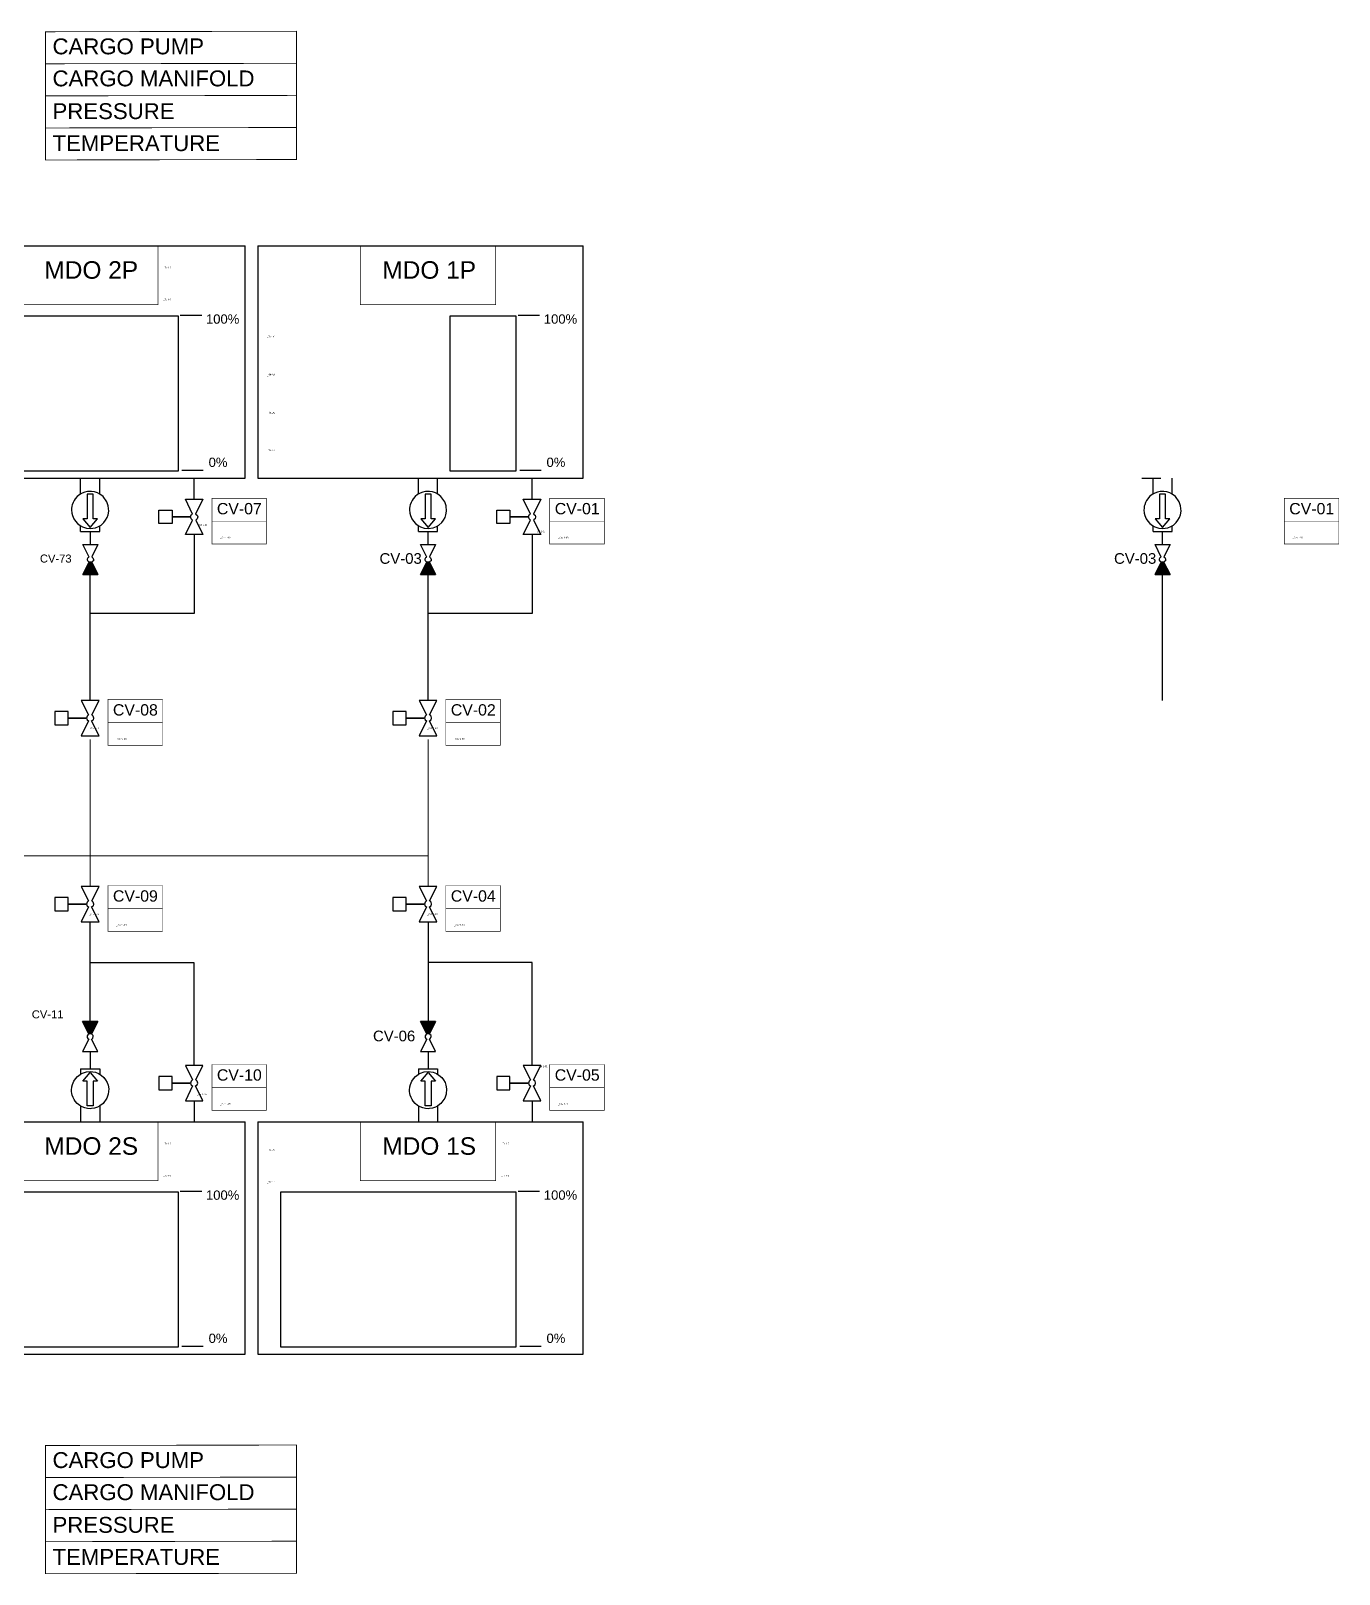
# Model space of a CAD drawing. Header units: millimetres. Extents: x 14456 to 25181, y 36625 to 39656.
# Drawn here: x 23219 to 25181, y 36763 to 39076 of the extents above; entities that cross this region are included whole.
import ezdxf

# ---------------------------------------------------------------- set-up
doc = ezdxf.new("R2010")
doc.units = ezdxf.units.MM
for name, color, linetype in [('Ballast', 80, 'Continuous'), ('Control valve', 11, 'Continuous'), ('Free values', 211, 'Continuous'), ('Graph', 230, 'Continuous'), ('graph bar 5', 191, 'Continuous'), ('LSHFO lines', 50, 'Continuous'), ('MDO lines', 130, 'Continuous'), ('Objects not controlled', 40, 'Continuous'), ('Pumps', 130, 'Continuous'), ('Side tanks', 120, 'Continuous'), ('TEKST', 7, 'Continuous')]:
    doc.layers.add(name, color=color, linetype=linetype)
doc.styles.add('Arial', font='arial.ttf', dxfattribs={"height": 50})
doc.styles.get("Standard").update_dxf_attribs({"font": 'arial.ttf'})

msp = doc.modelspace()

# ---------------------------------------------------------------- hatches: boundary and pattern name
at = {"layer": 'Objects not controlled'}
h = msp.add_hatch(dxfattribs=at)
h.set_pattern_fill('ANSI31', color=256, scale=7.2105, angle=-270)
h.set_pattern_definition([(135, (22661.503, 36704.6132), (-0.6373242, -0.6373242), [])])
h.paths.add_polyline_path([(23319.4, 38261.4), (23310.2, 38279.9), (23306.2, 38279.9), (23296.9, 38261.4)])
h = msp.add_hatch(dxfattribs=at)
h.set_pattern_fill('ANSI31', color=256, scale=7.2105, angle=-270)
h.set_pattern_definition([(135, (23167.787, 36704.6132), (-0.6373242, -0.6373242), [])])
h.paths.add_polyline_path([(23825.7, 38261.4), (23816.5, 38279.9), (23812.5, 38279.9), (23803.2, 38261.4)])
h = msp.add_hatch(dxfattribs=at)
h.set_pattern_fill('ANSI31', color=256, scale=7.2105, angle=-270)
h.set_pattern_definition([(135, (24269.2816, 36704.6132), (-0.6373242, -0.6373242), [])])
h.paths.add_polyline_path([(24927.2, 38261.4), (24918, 38279.9), (24914, 38279.9), (24904.7, 38261.4)])
h = msp.add_hatch(dxfattribs=at)
h.set_pattern_fill('ANSI31', color=256, scale=7.2105, angle=-270)
h.set_pattern_definition([(135, (22661.0675, 35319.3962), (-0.63732418, -0.63732418), [])])
h.paths.add_polyline_path([(23296.5, 37591), (23305.7, 37572.5), (23309.8, 37572.5), (23319, 37591)])
h = msp.add_hatch(dxfattribs=at)
h.set_pattern_fill('ANSI31', color=256, scale=7.2105, angle=-270)
h.set_pattern_definition([(135, (23167.787, 35319.3962), (-0.63732418, -0.63732418), [])])
h.paths.add_polyline_path([(23803.2, 37591), (23812.5, 37572.5), (23816.5, 37572.5), (23825.7, 37591)])

# ---------------------------------------------------------------- linework, layer by layer
at = {"layer": 'Control valve'}
for points in [[(23476.9, 38321.3), (23450.5, 38321.3), (23461.3, 38343), (23459.8, 38344.2), (23459.2, 38345), (23458.7, 38346.2), (23458.4, 38347.8), (23430.6, 38347.8), (23430.6, 38337.8), (23410.7, 38337.8), (23410.7, 38357.7), (23430.6, 38357.7), (23430.6, 38347.8), (23458.4, 38347.8), (23459.2, 38350.6), (23461.4, 38351.7), (23450.5, 38374.3), (23476.9, 38374.3), (23465.7, 38351.8), (23468.4, 38350.1), (23469, 38347.8), (23468.1, 38344.9), (23467.1, 38344), (23466.1, 38343)], [(23983.7, 38321.3), (23957.2, 38321.3), (23968.1, 38343), (23966.6, 38344.2), (23966, 38345), (23965.5, 38346.2), (23965.1, 38347.8), (23937.3, 38347.8), (23937.3, 38337.8), (23917.4, 38337.8), (23917.4, 38357.7), (23937.3, 38357.7), (23937.3, 38347.8), (23965.1, 38347.8), (23965.9, 38350.6), (23968.2, 38351.7), (23957.2, 38374.3), (23983.7, 38374.3), (23972.4, 38351.8), (23975.2, 38350.1), (23975.7, 38347.8), (23974.9, 38344.9), (23973.8, 38344), (23972.8, 38343)], [(23321, 38072.6), (23294.5, 38072.6), (23305.4, 38050.8), (23303.9, 38049.7), (23303.3, 38048.9), (23302.8, 38047.7), (23302.5, 38046.1), (23274.6, 38046.1), (23274.6, 38056), (23254.8, 38056), (23254.8, 38036.2), (23274.6, 38036.2), (23274.6, 38046.1), (23302.5, 38046.1), (23303.3, 38043.3), (23305.5, 38042.2), (23294.5, 38019.6), (23321, 38019.6), (23309.8, 38042.1), (23312.5, 38043.7), (23313.1, 38046.1), (23312.2, 38049), (23311.2, 38049.9), (23310.1, 38050.8)], [(23827.7, 38072.6), (23801.2, 38072.6), (23812.1, 38050.8), (23810.6, 38049.7), (23810, 38048.9), (23809.5, 38047.7), (23809.2, 38046.1), (23781.4, 38046.1), (23781.4, 38056), (23761.5, 38056), (23761.5, 38036.2), (23781.4, 38036.2), (23781.4, 38046.1), (23809.2, 38046.1), (23810, 38043.3), (23812.2, 38042.2), (23801.2, 38019.6), (23827.7, 38019.6), (23816.5, 38042.1), (23819.2, 38043.7), (23819.8, 38046.1), (23818.9, 38049), (23817.9, 38049.9), (23816.8, 38050.8)], [(23321, 37793.6), (23294.5, 37793.6), (23305.4, 37771.9), (23303.9, 37770.8), (23303.3, 37769.9), (23302.8, 37768.8), (23302.5, 37767.1), (23274.6, 37767.1), (23274.6, 37777.1), (23254.8, 37777.1), (23254.8, 37757.2), (23274.6, 37757.2), (23274.6, 37767.1), (23302.5, 37767.1), (23303.3, 37764.3), (23305.5, 37763.2), (23294.5, 37740.6), (23321, 37740.6), (23309.8, 37763.1), (23312.5, 37764.8), (23313.1, 37767.1), (23312.2, 37770), (23311.2, 37770.9), (23310.1, 37771.9)], [(23827.7, 37793.6), (23801.2, 37793.6), (23812.1, 37771.9), (23810.6, 37770.8), (23810, 37769.9), (23809.5, 37768.8), (23809.2, 37767.1), (23781.4, 37767.1), (23781.4, 37777.1), (23761.5, 37777.1), (23761.5, 37757.2), (23781.4, 37757.2), (23781.4, 37767.1), (23809.2, 37767.1), (23810, 37764.3), (23812.2, 37763.2), (23801.2, 37740.6), (23827.7, 37740.6), (23816.5, 37763.1), (23819.2, 37764.8), (23819.8, 37767.1), (23818.9, 37770), (23817.9, 37770.9), (23816.8, 37771.9)], [(23476.9, 37525.2), (23450.5, 37525.2), (23461.3, 37503.5), (23459.8, 37502.4), (23459.2, 37501.6), (23458.7, 37500.4), (23458.4, 37498.7), (23430.6, 37498.7), (23430.6, 37508.7), (23410.7, 37508.7), (23410.7, 37488.8), (23430.6, 37488.8), (23430.6, 37498.7), (23458.4, 37498.7), (23459.2, 37495.9), (23461.4, 37494.8), (23450.5, 37472.2), (23476.9, 37472.2), (23465.7, 37494.7), (23468.4, 37496.4), (23469, 37498.7), (23468.1, 37501.6), (23467.1, 37502.6), (23466.1, 37503.5)], [(23983.7, 37525.2), (23957.2, 37525.2), (23968.1, 37503.5), (23966.6, 37502.4), (23966, 37501.6), (23965.5, 37500.4), (23965.1, 37498.7), (23937.3, 37498.7), (23937.3, 37508.7), (23917.4, 37508.7), (23917.4, 37488.8), (23937.3, 37488.8), (23937.3, 37498.7), (23965.1, 37498.7), (23965.9, 37495.9), (23968.2, 37494.8), (23957.2, 37472.2), (23983.7, 37472.2), (23972.4, 37494.7), (23975.2, 37496.4), (23975.7, 37498.7), (23974.9, 37501.6), (23973.8, 37502.6), (23972.8, 37503.5)]]:
    msp.add_lwpolyline(points, close=True, dxfattribs=at)
at = {"layer": 'Graph'}
for points in [[(23086.4, 38416.7), (23440, 38416.7), (23440, 38648.9), (23086.4, 38648.9)], [(23847, 38416.7), (23946.7, 38416.7), (23946.7, 38648.9), (23847, 38648.9)], [(23086.4, 37103.3), (23440, 37103.3), (23440, 37335.5), (23086.4, 37335.5)], [(23593.2, 37103.3), (23946.7, 37103.3), (23946.7, 37335.5), (23593.2, 37335.5)]]:
    msp.add_lwpolyline(points, close=True, dxfattribs=at)
at = {"layer": 'graph bar 5'}
for points in [[(23442.8, 38650), (23475, 38650)], [(23949.5, 38650), (23981.7, 38650)], [(23445.2, 38417.9), (23477.4, 38417.9)], [(23951.9, 38417.9), (23984.1, 38417.9)], [(23442.8, 37336.6), (23475, 37336.6)], [(23949.5, 37336.6), (23981.7, 37336.6)], [(23445.2, 37104.4), (23477.4, 37104.4)], [(23951.9, 37104.4), (23984.1, 37104.4)]]:
    msp.add_lwpolyline(points, dxfattribs=at)
at = {"layer": 'LSHFO lines'}
for points in [[(23308.2, 38306.4), (23308.2, 38326.1)], [(23814.5, 38306.4), (23814.5, 38326.1)], [(24916, 38306.4), (24916, 38326.1)], [(23307.8, 37546), (23307.8, 37520.4)], [(23814.5, 37546), (23814.5, 37520.4)], [(23463.7, 37472.2), (23463.7, 37440.7)], [(23970.4, 37472.2), (23970.4, 37440.7)]]:
    msp.add_lwpolyline(points, dxfattribs=at)
at = {"layer": 'MDO lines'}
for points in [[(23463.7, 38374.3), (23463.7, 38405.8)], [(23970.4, 38374.3), (23970.4, 38405.8)], [(23463.7, 38321.3), (23463.7, 38203), (23307.8, 38203)], [(23970.4, 38321.3), (23970.4, 38203), (23814.5, 38203)], [(23307.8, 38072.6), (23307.8, 38261.4)], [(23814.5, 38072.6), (23814.5, 38261.4)], [(24916, 38072.6), (24916, 38261.4)], [(23307.8, 37591), (23307.8, 37740.6)], [(23814.5, 37740.6), (23814.5, 37591)], [(23463.7, 37525.2), (23463.7, 37679.1), (23307.8, 37679.1)], [(23970.4, 37525.2), (23970.4, 37679.8), (23814.5, 37679.8)]]:
    msp.add_lwpolyline(points, dxfattribs=at)
at = {"layer": 'MDO lines', "linetype": 'Continuous', "lineweight": 20}
for points in [[(23307.8, 38013.9), (23307.8, 37793.6)], [(23814.5, 38013.9), (23814.5, 37793.6)], [(23814.5, 37839.4), (22813.1, 37839.4)]]:
    msp.add_lwpolyline(points, dxfattribs=at)
at = {"layer": 'Objects not controlled'}
for points in [[(23319.4, 38261.4), (23296.9, 38261.4), (23306.2, 38279.9), (23304.9, 38281.1), (23303.8, 38282.9), (23303.8, 38285), (23304.7, 38286.7), (23306.4, 38287.6), (23296.9, 38306.4), (23319.4, 38306.4), (23310.2, 38288), (23310.8, 38287.5), (23311.9, 38286.2), (23312.7, 38283.9), (23312.7, 38282.1), (23311.1, 38280.7), (23310.2, 38279.9), (23311.3, 38277.6), (23313.1, 38274.1), (23314.8, 38270.7), (23319.4, 38261.4)], [(23825.7, 38261.4), (23803.2, 38261.4), (23812.5, 38279.9), (23811.2, 38281.1), (23810.1, 38282.9), (23810.1, 38285), (23811, 38286.7), (23812.6, 38287.6), (23803.2, 38306.4), (23825.7, 38306.4), (23816.5, 38288), (23817.1, 38287.5), (23818.2, 38286.2), (23819, 38283.9), (23819, 38282.1), (23817.3, 38280.7), (23816.5, 38279.9), (23817.6, 38277.6), (23819.4, 38274.1), (23821.1, 38270.7), (23825.7, 38261.4)], [(24927.2, 38261.4), (24904.7, 38261.4), (24914, 38279.9), (24912.7, 38281.1), (24911.6, 38282.9), (24911.6, 38285), (24912.4, 38286.7), (24914.1, 38287.6), (24904.7, 38306.4), (24927.2, 38306.4), (24918, 38288), (24918.6, 38287.5), (24919.7, 38286.2), (24920.5, 38283.9), (24920.5, 38282.1), (24918.8, 38280.7), (24918, 38279.9), (24919.1, 38277.6), (24920.9, 38274.1), (24922.6, 38270.7), (24927.2, 38261.4)], [(23319, 37591), (23296.5, 37591), (23305.7, 37572.5), (23304.5, 37571.4), (23303.4, 37569.5), (23303.4, 37567.4), (23304.2, 37565.7), (23305.9, 37564.9), (23296.5, 37546), (23319, 37546), (23309.8, 37564.5), (23310.4, 37564.9), (23311.5, 37566.2), (23312.3, 37568.5), (23312.3, 37570.3), (23310.6, 37571.8), (23309.8, 37572.5), (23310.9, 37574.8), (23312.7, 37578.3), (23314.4, 37581.8), (23319, 37591)], [(23825.7, 37591), (23803.2, 37591), (23812.5, 37572.5), (23811.2, 37571.4), (23810.1, 37569.5), (23810.1, 37567.4), (23811, 37565.7), (23812.6, 37564.9), (23803.2, 37546), (23825.7, 37546), (23816.5, 37564.5), (23817.1, 37564.9), (23818.2, 37566.2), (23819, 37568.5), (23819, 37570.3), (23817.3, 37571.8), (23816.5, 37572.5), (23817.6, 37574.8), (23819.4, 37578.3), (23821.1, 37581.8), (23825.7, 37591)]]:
    msp.add_lwpolyline(points, dxfattribs=at)
for points in [[(23310.2, 38279.9), (23306.2, 38279.9), (23296.9, 38261.4), (23319.4, 38261.4), (23310.2, 38279.9)], [(23816.5, 38279.9), (23812.5, 38279.9), (23803.2, 38261.4), (23825.7, 38261.4), (23816.5, 38279.9)], [(24918, 38279.9), (24914, 38279.9), (24904.7, 38261.4), (24927.2, 38261.4), (24918, 38279.9)], [(23309.8, 37572.5), (23305.7, 37572.5), (23296.5, 37591), (23319, 37591), (23309.8, 37572.5)], [(23816.5, 37572.5), (23812.5, 37572.5), (23803.2, 37591), (23825.7, 37591), (23816.5, 37572.5)]]:
    msp.add_lwpolyline(points, close=True, dxfattribs=at)
at = {"layer": 'Pumps'}
for points in [[(23293.5, 38382), (23293.5, 38405.8)], [(23293.5, 38405.8), (23322, 38405.8)], [(23293.5, 38405.8), (23322, 38405.8)], [(23322, 38382.1), (23322, 38405.8)], [(23800.2, 38382), (23800.2, 38405.8)], [(23800.2, 38405.8), (23828.7, 38405.8)], [(23800.2, 38405.8), (23828.7, 38405.8)], [(23828.7, 38382.1), (23828.7, 38405.8)], [(24884.8, 38405.8), (24913.3, 38405.8)], [(24901.7, 38382), (24901.7, 38405.8)], [(24930.2, 38382.1), (24930.2, 38405.8)], [(23303.2, 38381.6), (23303.2, 38344.6), (23296.8, 38344.6), (23307.8, 38331.9), (23318.7, 38344.6), (23312.3, 38344.6), (23312.3, 38381.6), (23303.2, 38381.6)], [(23809.9, 38381.6), (23809.9, 38344.6), (23803.5, 38344.6), (23814.5, 38331.9), (23825.4, 38344.6), (23819, 38344.6), (23819, 38381.6), (23809.9, 38381.6)], [(24911.4, 38381.6), (24911.4, 38344.6), (24905, 38344.6), (24916, 38331.9), (24926.9, 38344.6), (24920.5, 38344.6), (24920.5, 38381.6), (24911.4, 38381.6)], [(23293.5, 38326.1), (23293.5, 38334.3)], [(23293.5, 38326.1), (23322, 38326.1)], [(23322, 38326.1), (23322, 38334.4)], [(23800.2, 38326.1), (23800.2, 38334.3)], [(23800.2, 38326.1), (23828.7, 38326.1)], [(23828.7, 38326.1), (23828.7, 38334.4)], [(24901.7, 38326.1), (24901.7, 38334.3)], [(24901.7, 38326.1), (24930.2, 38326.1)], [(24930.2, 38326.1), (24930.2, 38334.4)], [(23293.5, 37520.4), (23293.5, 37512.2)], [(23293.5, 37520.4), (23322, 37520.4)], [(23303.2, 37464.9), (23303.2, 37501.9), (23296.8, 37501.9), (23307.8, 37514.6), (23318.7, 37501.9), (23312.3, 37501.9), (23312.3, 37464.9), (23303.2, 37464.9)], [(23322, 37520.4), (23322, 37512.1)], [(23800.2, 37520.4), (23800.2, 37512.2)], [(23800.2, 37520.4), (23828.7, 37520.4)], [(23809.9, 37464.9), (23809.9, 37501.9), (23803.5, 37501.9), (23814.5, 37514.6), (23825.4, 37501.9), (23819, 37501.9), (23819, 37464.9), (23809.9, 37464.9)], [(23828.7, 37520.4), (23828.7, 37512.1)], [(23293.5, 37464.5), (23293.5, 37440.7)], [(23322, 37464.4), (23322, 37440.7)], [(23800.2, 37464.5), (23800.2, 37440.7)], [(23828.7, 37464.4), (23828.7, 37440.7)], [(23293.5, 37440.7), (23322, 37440.7)], [(23800.2, 37440.7), (23828.7, 37440.7)], [(23293.5, 37092.4), (23322, 37092.4)], [(23800.2, 37092.4), (23828.7, 37092.4)]]:
    msp.add_lwpolyline(points, dxfattribs=at)
for points in [[(23307.8, 38386), (23303.9, 38385.8), (23300, 38384.9), (23296, 38383.5), (23292.1, 38381.2), (23288.4, 38378.2), (23285.5, 38375), (23283.6, 38372.1), (23282.3, 38369.4), (23281, 38365.9), (23280.4, 38363.6), (23280, 38360.1), (23279.8, 38358.2), (23280.3, 38353.5), (23281.1, 38350), (23283.3, 38344.8), (23285.6, 38341.3), (23288.6, 38337.9), (23292.8, 38334.7), (23296.3, 38332.8), (23302.1, 38330.9), (23307.8, 38330.3), (23315.5, 38331.5), (23320.4, 38333.4), (23324, 38335.6), (23328.1, 38339.2), (23330.8, 38342.6), (23333.1, 38346.8), (23334.6, 38350.8), (23335.5, 38356.4), (23334.9, 38364.3), (23332.8, 38370.3), (23327, 38378.3), (23322.4, 38381.9), (23318.8, 38383.8), (23314.3, 38385.3), (23309.8, 38386), (23307.8, 38386)], [(23814.5, 38386), (23810.7, 38385.8), (23806.7, 38384.9), (23802.7, 38383.5), (23798.8, 38381.2), (23795.1, 38378.2), (23792.2, 38375), (23790.4, 38372.1), (23789, 38369.4), (23787.7, 38365.9), (23787.1, 38363.6), (23786.7, 38360.1), (23786.6, 38358.2), (23787, 38353.5), (23787.9, 38350), (23790.1, 38344.8), (23792.4, 38341.3), (23795.4, 38337.9), (23799.5, 38334.7), (23803, 38332.8), (23808.8, 38330.9), (23814.5, 38330.3), (23822.3, 38331.5), (23827.1, 38333.4), (23830.8, 38335.6), (23834.9, 38339.2), (23837.6, 38342.6), (23839.9, 38346.8), (23841.3, 38350.8), (23842.3, 38356.4), (23841.6, 38364.3), (23839.5, 38370.3), (23833.7, 38378.3), (23829.1, 38381.9), (23825.5, 38383.8), (23821, 38385.3), (23816.6, 38386), (23814.5, 38386)], [(24916, 38386), (24912.2, 38385.8), (24908.2, 38384.9), (24904.2, 38383.5), (24900.3, 38381.2), (24896.6, 38378.2), (24893.7, 38375), (24891.9, 38372.1), (24890.5, 38369.4), (24889.2, 38365.9), (24888.6, 38363.6), (24888.2, 38360.1), (24888.1, 38358.2), (24888.5, 38353.5), (24889.3, 38350), (24891.6, 38344.8), (24893.9, 38341.3), (24896.9, 38337.9), (24901, 38334.7), (24904.5, 38332.8), (24910.3, 38330.9), (24916, 38330.3), (24923.8, 38331.5), (24928.6, 38333.4), (24932.2, 38335.6), (24936.4, 38339.2), (24939.1, 38342.6), (24941.4, 38346.8), (24942.8, 38350.8), (24943.8, 38356.4), (24943.1, 38364.3), (24941, 38370.3), (24935.2, 38378.3), (24930.6, 38381.9), (24927, 38383.8), (24922.5, 38385.3), (24918.1, 38386), (24916, 38386)], [(23307.8, 37460.5), (23303.9, 37460.7), (23300, 37461.6), (23296, 37463.1), (23292.1, 37465.3), (23288.4, 37468.3), (23285.5, 37471.6), (23283.6, 37474.4), (23282.3, 37477.1), (23281, 37480.6), (23280.4, 37483), (23280, 37486.4), (23279.8, 37488.3), (23280.3, 37493), (23281.1, 37496.5), (23283.3, 37501.7), (23285.6, 37505.3), (23288.6, 37508.6), (23292.8, 37511.8), (23296.3, 37513.7), (23302.1, 37515.6), (23307.8, 37516.2), (23315.5, 37515.1), (23320.4, 37513.1), (23324, 37510.9), (23328.1, 37507.3), (23330.8, 37503.9), (23333.1, 37499.8), (23334.6, 37495.7), (23335.5, 37490.1), (23334.9, 37482.2), (23332.8, 37476.2), (23327, 37468.2), (23322.4, 37464.6), (23318.8, 37462.8), (23314.3, 37461.3), (23309.8, 37460.6), (23307.8, 37460.5)], [(23814.5, 37460.5), (23810.7, 37460.7), (23806.7, 37461.6), (23802.7, 37463.1), (23798.8, 37465.3), (23795.1, 37468.3), (23792.2, 37471.6), (23790.4, 37474.4), (23789, 37477.1), (23787.7, 37480.6), (23787.1, 37483), (23786.7, 37486.4), (23786.6, 37488.3), (23787, 37493), (23787.9, 37496.5), (23790.1, 37501.7), (23792.4, 37505.3), (23795.4, 37508.6), (23799.5, 37511.8), (23803, 37513.7), (23808.8, 37515.6), (23814.5, 37516.2), (23822.3, 37515.1), (23827.1, 37513.1), (23830.8, 37510.9), (23834.9, 37507.3), (23837.6, 37503.9), (23839.9, 37499.8), (23841.3, 37495.7), (23842.3, 37490.1), (23841.6, 37482.2), (23839.5, 37476.2), (23833.7, 37468.2), (23829.1, 37464.6), (23825.5, 37462.8), (23821, 37461.3), (23816.6, 37460.6), (23814.5, 37460.5)]]:
    msp.add_lwpolyline(points, close=True, dxfattribs=at)
at = {"layer": 'Side tanks'}
for points, const_width in [([(23617.1, 39075.9), (23240.8, 39075.1), (23240.8, 39027.1), (23617.1, 39027.8), (23617.1, 39075.9)], 1.23), ([(23617.1, 39027.8), (23240.8, 39027.1), (23240.8, 38979), (23617.1, 38979.7), (23617.1, 39027.8)], 1.23), ([(23617.1, 38979.7), (23240.8, 38979), (23240.8, 38930.9), (23617.1, 38931.6), (23617.1, 38979.7)], 1.23), ([(23617.1, 38931.6), (23240.8, 38930.9), (23240.8, 38882.9), (23617.1, 38883.6), (23617.1, 38931.6)], 1.23), ([(23409.3, 38754.1), (23206.2, 38754.1), (23206.2, 38665.8), (23409.3, 38665.8), (23409.3, 38754.1)], 0.875), ([(23916, 38754.1), (23712.9, 38754.1), (23712.9, 38665.8), (23916, 38665.8), (23916, 38754.1)], 0.875), ([(23572.1, 38375.7), (23490.3, 38375.7), (23490.3, 38341.4), (23572.1, 38341.4), (23572.1, 38375.7)], 0.875), ([(24078.8, 38375.7), (23997, 38375.7), (23997, 38341.4), (24078.8, 38341.4), (24078.8, 38375.7)], 0.875), ([(25180.3, 38375.7), (25098.5, 38375.7), (25098.5, 38341.4), (25180.3, 38341.4), (25180.3, 38375.7)], 0.875), ([(23572.1, 38341.4), (23490.3, 38341.4), (23490.3, 38307.1), (23572.1, 38307.1), (23572.1, 38341.4)], 0.875), ([(24078.8, 38341.4), (23997, 38341.4), (23997, 38307.1), (24078.8, 38307.1), (24078.8, 38341.4)], 0.875), ([(25180.3, 38341.4), (25098.5, 38341.4), (25098.5, 38307.1), (25180.3, 38307.1), (25180.3, 38341.4)], 0.875), ([(23416.2, 38074.1), (23334.4, 38074.1), (23334.4, 38039.7), (23416.2, 38039.7), (23416.2, 38074.1)], 0.875), ([(23922.9, 38074.1), (23841.1, 38074.1), (23841.1, 38039.7), (23922.9, 38039.7), (23922.9, 38074.1)], 0.875), ([(23416.2, 38039.7), (23334.4, 38039.7), (23334.4, 38005.4), (23416.2, 38005.4), (23416.2, 38039.7)], 0.875), ([(23922.9, 38039.7), (23841.1, 38039.7), (23841.1, 38005.4), (23922.9, 38005.4), (23922.9, 38039.7)], 0.875), ([(23416.2, 37795.1), (23334.4, 37795.1), (23334.4, 37760.7), (23416.2, 37760.7), (23416.2, 37795.1)], 0.875), ([(23922.9, 37795.1), (23841.1, 37795.1), (23841.1, 37760.7), (23922.9, 37760.7), (23922.9, 37795.1)], 0.875), ([(23416.2, 37760.7), (23334.4, 37760.7), (23334.4, 37726.4), (23416.2, 37726.4), (23416.2, 37760.7)], 0.875), ([(23922.9, 37760.7), (23841.1, 37760.7), (23841.1, 37726.4), (23922.9, 37726.4), (23922.9, 37760.7)], 0.875), ([(23572.1, 37526.7), (23490.3, 37526.7), (23490.3, 37492.4), (23572.1, 37492.4), (23572.1, 37526.7)], 0.875), ([(24078.8, 37526.7), (23997, 37526.7), (23997, 37492.4), (24078.8, 37492.4), (24078.8, 37526.7)], 0.875), ([(23572.1, 37492.4), (23490.3, 37492.4), (23490.3, 37458), (23572.1, 37458), (23572.1, 37492.4)], 0.875), ([(24078.8, 37492.4), (23997, 37492.4), (23997, 37458), (24078.8, 37458), (24078.8, 37492.4)], 0.875), ([(23409.3, 37440.7), (23206.2, 37440.7), (23206.2, 37352.4), (23409.3, 37352.4), (23409.3, 37440.7)], 0.875), ([(23916, 37440.7), (23712.9, 37440.7), (23712.9, 37352.4), (23916, 37352.4), (23916, 37440.7)], 0.875), ([(23617.1, 36956.2), (23240.8, 36955.5), (23240.8, 36907.4), (23617.1, 36908.1), (23617.1, 36956.2)], 1.23), ([(23617.1, 36908.1), (23240.8, 36907.4), (23240.8, 36859.4), (23617.1, 36860.1), (23617.1, 36908.1)], 1.23), ([(23617.1, 36860.1), (23240.8, 36859.4), (23240.8, 36811.3), (23617.1, 36812), (23617.1, 36860.1)], 1.23), ([(23617.1, 36812), (23240.8, 36811.3), (23240.8, 36763.2), (23617.1, 36763.9), (23617.1, 36812)], 1.23)]:
    msp.add_lwpolyline(points, dxfattribs=dict(at, const_width=const_width))
for points in [[(23052.3, 38754.1), (23052.3, 38405.8), (23540.2, 38405.8), (23540.2, 38754.1)], [(23052.3, 38754.1), (23540.2, 38754.1)], [(23559.1, 38754.1), (23559.1, 38405.8), (24046.9, 38405.8), (24046.9, 38754.1)], [(23559.1, 38754.1), (24046.9, 38754.1)], [(23052.3, 37440.7), (23052.3, 37092.4), (23540.2, 37092.4), (23540.2, 37440.7)], [(23052.3, 37440.7), (23540.2, 37440.7)], [(23559.1, 37440.7), (23559.1, 37092.4), (24046.9, 37092.4), (24046.9, 37440.7)], [(23559.1, 37440.7), (24046.9, 37440.7)]]:
    msp.add_lwpolyline(points, dxfattribs=at)

# ---------------------------------------------------------------- texts
at = {"layer": 'Ballast', "linetype": 'Continuous', "style": 'Arial'}
for s, height, p in [('_Col 1-42', 2.4, (23468.7, 38334.7)), ('_Cov 1-42', 2.4, (23502.7, 38315.5)), ('_Col 1-38', 2.4, (23975.7, 38324.8)), ('_Cov 1-38', 2.4, (24009.4, 38315.5)), ('_Cov 1-38', 2.4, (25110.9, 38315.5)), ('_Col 1-43', 2.4, (23306.4, 38029.7)), ('_Col 1-39', 2.6, (23813.1, 38029.7)), ('_Cov 1-43', 2.4, (23346.7, 38013.8)), ('_Cov 1-39', 2.4, (23853.5, 38013.8)), ('_Col 1-44', 2.4, (23306.4, 37750.7)), ('_Col 1-40', 2.6, (23813.1, 37750.7)), ('_Cov 1-44', 2.4, (23346.7, 37734.8)), ('_Cov 1-40', 2.4, (23853.5, 37734.8)), ('_Col 1-41', 2.6, (23977.9, 37522.7)), ('_Col 1-45', 2.4, (23468, 37480.8)), ('_Cov 1-45', 2.4, (23502.7, 37466.4)), ('_Cov 1-41', 2.4, (24009.4, 37466.4))]:
    msp.add_text(s, height=height, dxfattribs=at).set_placement(p)
at = {"layer": 'Ballast', "linetype": 'Continuous', "attachment_point": 1, "style": 'Arial'}
for s, insert, char_height, width in [('CARGO PUMP', (23251.3, 39065.1), 23.8, 322.181), ('CARGO MANIFOLD', (23251.3, 39017.1), 23.8, 322.181), ('PRESSURE', (23251.3, 38968), 23.8, 322.181), ('TEMPERATURE', (23251.3, 38920), 23.8, 322.181), ('CV-07', (23497.8, 38368.6), 17, 60.953), ('CV-01', (24004.5, 38368.6), 17, 60.953), ('CV-01', (25106, 38368.6), 17, 60.953), ('CV-73', (23232.4, 38291.3), 12, 60.953), ('CV-03', (23741.7, 38293.4), 16, 60.953), ('CV-03', (24843.2, 38293.4), 16, 60.953), ('CV-08', (23341.9, 38066.9), 17, 60.953), ('CV-02', (23848.6, 38066.9), 17, 60.953), ('CV-09', (23341.9, 37787.9), 17, 60.953), ('CV-04', (23848.6, 37787.9), 17, 60.953), ('CV-11', (23220.2, 37607.9), 12, 60.953), ('CV-06', (23731.9, 37577.5), 16, 60.953), ('CV-10', (23497.8, 37519.5), 17, 60.953), ('CV-05', (24004.5, 37519.5), 17, 60.953), ('CARGO PUMP', (23251.3, 36945.5), 23.8, 322.181), ('CARGO MANIFOLD', (23251.3, 36897.4), 23.8, 322.181), ('PRESSURE', (23251.3, 36848.4), 23.8, 322.181), ('TEMPERATURE', (23251.3, 36800.3), 23.8, 322.181)]:
    msp.add_mtext(s, dxfattribs=dict(at, insert=insert, char_height=char_height, width=width))
at = {"layer": 'Free values', "linetype": 'Continuous', "style": 'Arial'}
for s, p in [('_Tv 1-2', (23417.7, 38720.4, 0)), ('_Tv 1-3', (23417.7, 38672.3, 0)), ('_Tv 1-0', (23573.2, 38616.8, 0)), ('_Tv 1-1', (23573.2, 38560.6, 0)), ('_Tv 1-0', (23573.2, 38559.4, 0)), ('_Tv 1-1', (23573.2, 38503.2, 0)), ('_Tv 1-0', (23573.2, 38502.7, 0)), ('_Tv 1-1', (23573.2, 38446.6, 0)), ('_Tv 1-2', (23417.7, 37407, 0)), ('_Tv 1-0', (23573.2, 37397.7, 0)), ('_Tv 1-2', (23924.4, 37407, 0)), ('_Tv 1-3', (23417.7, 37358.8, 0)), ('_Tv 1-1', (23573.2, 37349.5, 0)), ('_Tv 1-3', (23924.4, 37358.8, 0))]:
    msp.add_text(s, height=2.45, dxfattribs=at).set_placement(p)
at = {"layer": 'TEKST', "attachment_point": 1}
for s, width, insert, char_height in [('MDO 2P', 808.837, (23239.1, 38731.1), 26.25), ('MDO 1P', 808.837, (23745.9, 38731.1), 26.25), ('100%', 150, (23481.4, 38651.4), 14), ('100%', 150, (23988.1, 38651.4), 14), ('0%', 150, (23485.4, 38436.6), 14), ('0%', 150, (23992.1, 38436.6), 14), ('MDO 2S', 808.837, (23239.1, 37417.6), 26.25), ('MDO 1S', 808.837, (23745.9, 37417.6), 26.25), ('100%', 150, (23481.4, 37337.9), 14), ('100%', 150, (23988.1, 37337.9), 14), ('0%', 150, (23485.4, 37123.2), 14), ('0%', 150, (23992.1, 37123.2), 14)]:
    msp.add_mtext_dynamic_manual_height_columns(s, width=width, gutter_width=12.5, heights=[0], dxfattribs=dict(at, insert=insert, char_height=char_height))

doc.saveas('drawing.dxf')
